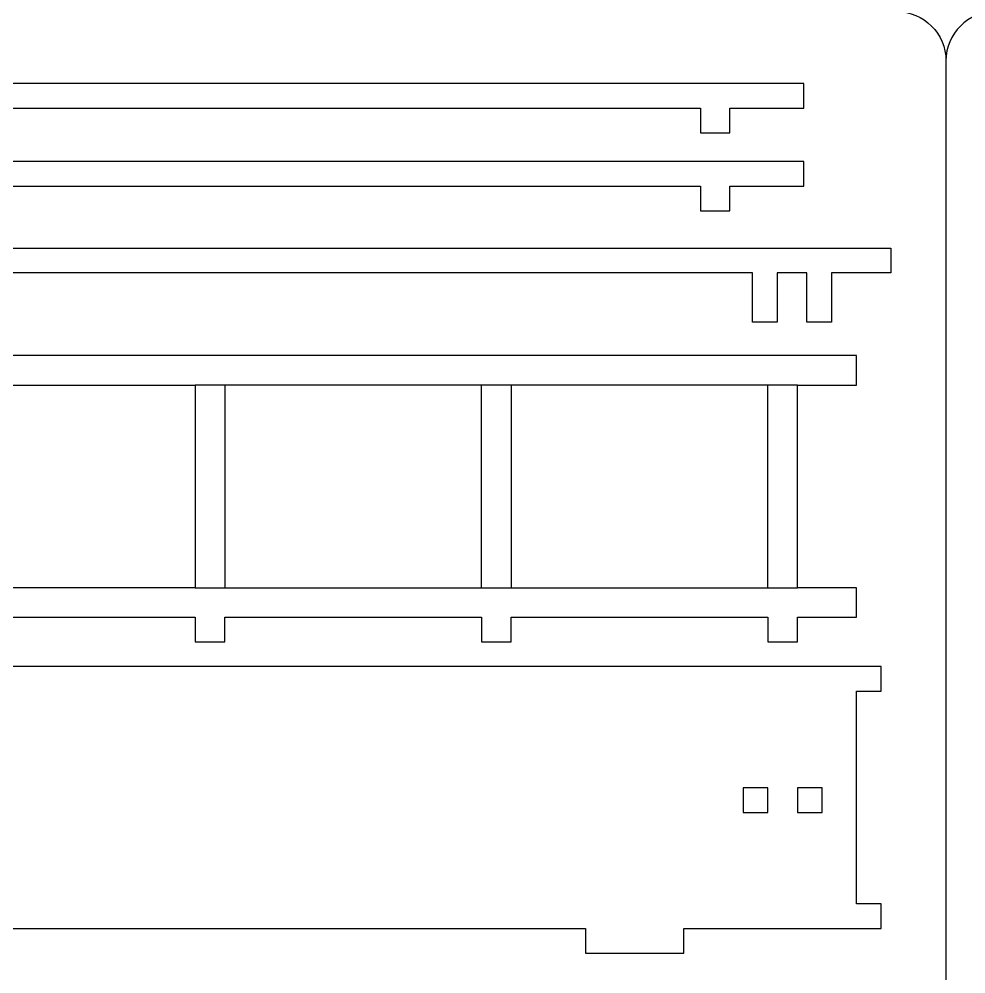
# Model space of a CAD drawing. Extents: x 363 to 933, y 152 to 732.
# Drawn here: x 458.7 to 554.8, y 344.4 to 441.2 of the extents above; entities that cross this region are included whole.
import ezdxf

# ---------------------------------------------------------------- set-up
doc = ezdxf.new("R2010")
doc.units = 0
doc.layers.get('0').update_dxf_attribs({"linetype": 'CONTINUOUS'})

msp = doc.modelspace()

# ---------------------------------------------------------------- linework, layer by layer
at = {"color": 5}
msp.add_line((552.73304, 437.00749), (552.73304, 157.00749), dxfattribs=at)
msp.add_line((552.73304, 437.00749), (552.73304, 157.00749), dxfattribs=at)
at = {"color": 3}
for p, q in [((538.33084, 434.69899), (424.14814, 434.69899)), ((538.33084, 432.19909), (538.33084, 434.69899)), ((434.64774, 432.19909), (527.83124, 432.19909)), ((527.83124, 432.19909), (527.83124, 429.69919)), ((530.83114, 429.69919), (530.83114, 432.19909)), ((530.83114, 432.19909), (538.33084, 432.19909)), ((527.83124, 429.69919), (530.83114, 429.69919)), ((538.33084, 426.79369), (424.14814, 426.79369)), ((538.33084, 424.29379), (538.33084, 426.79369)), ((434.64774, 424.29379), (527.83124, 424.29379)), ((527.83124, 424.29379), (527.83124, 421.79389)), ((530.83114, 421.79389), (530.83114, 424.29379)), ((530.83114, 424.29379), (538.33084, 424.29379)), ((527.83124, 421.79389), (530.83114, 421.79389)), ((413.50824, 418.00179), (547.12564, 418.00179)), ((547.12564, 418.00179), (547.12564, 415.50189)), ((533.12604, 415.50189), (425.00774, 415.50189)), ((533.12604, 410.50209), (533.12604, 415.50189)), ((538.62594, 415.50189), (535.62604, 415.50189)), ((535.62604, 415.50189), (535.62604, 410.50209)), ((538.62594, 410.50209), (538.62594, 415.50189)), ((547.12564, 415.50189), (541.12584, 415.50189)), ((541.12584, 415.50189), (541.12584, 410.50209)), ((535.62604, 410.50209), (533.12604, 410.50209)), ((541.12584, 410.50209), (538.62594, 410.50209)), ((543.66704, 407.13689), (412.54944, 407.13689)), ((543.66704, 404.13709), (543.66704, 407.13689)), ((450.57864, 404.13709), (476.60824, 404.13709)), ((476.60824, 404.13709), (476.60824, 383.58349)), ((505.63774, 404.13709), (479.60814, 404.13709)), ((479.60814, 404.13709), (479.60814, 383.58349)), ((505.63774, 383.58349), (505.63774, 404.13709)), ((534.66734, 404.13709), (508.63764, 404.13709)), ((508.63764, 404.13709), (508.63764, 383.58349)), ((534.66734, 383.58349), (534.66734, 404.13709)), ((537.66714, 383.58349), (537.66714, 404.13709)), ((537.66714, 404.13709), (543.66704, 404.13709)), ((476.60824, 383.58349), (450.57864, 383.58349)), ((479.60814, 383.58349), (505.63774, 383.58349)), ((508.63764, 383.58349), (534.66734, 383.58349)), ((543.66704, 383.58349), (537.66714, 383.58349)), ((543.66704, 380.58359), (543.66704, 383.58349)), ((450.57864, 380.58359), (476.60824, 380.58359)), ((476.60824, 380.58359), (476.60824, 378.08369)), ((479.60814, 378.08369), (479.60814, 380.58359)), ((479.60814, 380.58359), (505.63774, 380.58359)), ((505.63774, 380.58359), (505.63774, 378.08369)), ((508.63764, 378.08369), (508.63764, 380.58359)), ((508.63764, 380.58359), (534.66734, 380.58359)), ((534.66734, 380.58359), (534.66734, 378.08369)), ((537.66714, 378.08369), (537.66714, 380.58359)), ((537.66714, 380.58359), (543.66704, 380.58359)), ((476.60824, 378.08369), (479.60814, 378.08369)), ((505.63774, 378.08369), (508.63764, 378.08369)), ((534.66734, 378.08369), (537.66714, 378.08369)), ((546.16314, 375.58319), (417.54544, 375.58319)), ((546.16314, 373.08329), (546.16314, 375.58319)), ((543.66324, 351.52979), (543.66324, 373.08329)), ((543.66324, 373.08329), (546.16314, 373.08329)), ((546.16314, 351.52979), (543.66324, 351.52979)), ((546.16314, 349.02989), (546.16314, 351.52979)), ((437.54474, 349.02989), (516.16414, 349.02989)), ((516.16414, 349.02989), (516.16414, 346.52999)), ((526.16384, 346.52999), (526.16384, 349.02989)), ((526.16384, 349.02989), (546.16314, 349.02989)), ((516.16414, 346.52999), (526.16384, 346.52999))]:
    msp.add_line(p, q, dxfattribs=at)
at = {"color": 0}
for p, q in [((479.60814, 404.13709), (476.60824, 404.13709)), ((508.63764, 404.13709), (505.63774, 404.13709)), ((537.66714, 404.13709), (534.66734, 404.13709)), ((476.60824, 383.58349), (479.60814, 383.58349)), ((505.63774, 383.58349), (508.63764, 383.58349)), ((534.66734, 383.58349), (537.66714, 383.58349))]:
    msp.add_line(p, q, dxfattribs=at)
at = {"color": 7}
for p, q in [((534.66354, 363.30649), (532.16364, 363.30649)), ((532.16364, 363.30649), (532.16364, 360.80659)), ((534.66354, 360.80659), (534.66354, 363.30649)), ((540.16334, 363.30649), (537.66344, 363.30649)), ((537.66344, 363.30649), (537.66344, 360.80659)), ((540.16334, 360.80659), (540.16334, 363.30649)), ((532.16364, 360.80659), (534.66354, 360.80659)), ((537.66344, 360.80659), (540.16334, 360.80659))]:
    msp.add_line(p, q, dxfattribs=at)
at = {"color": 5}
for points in [[(547.73304, 442.00749), (550.48304, 442.00749), (552.73304, 439.75749), (552.73304, 437.00749)], [(557.73304, 442.00749), (554.98304, 442.00749), (552.73304, 439.75749), (552.73304, 437.00749)]]:
    msp.add_open_spline(points, degree=3, dxfattribs=at)

doc.saveas('drawing.dxf')
